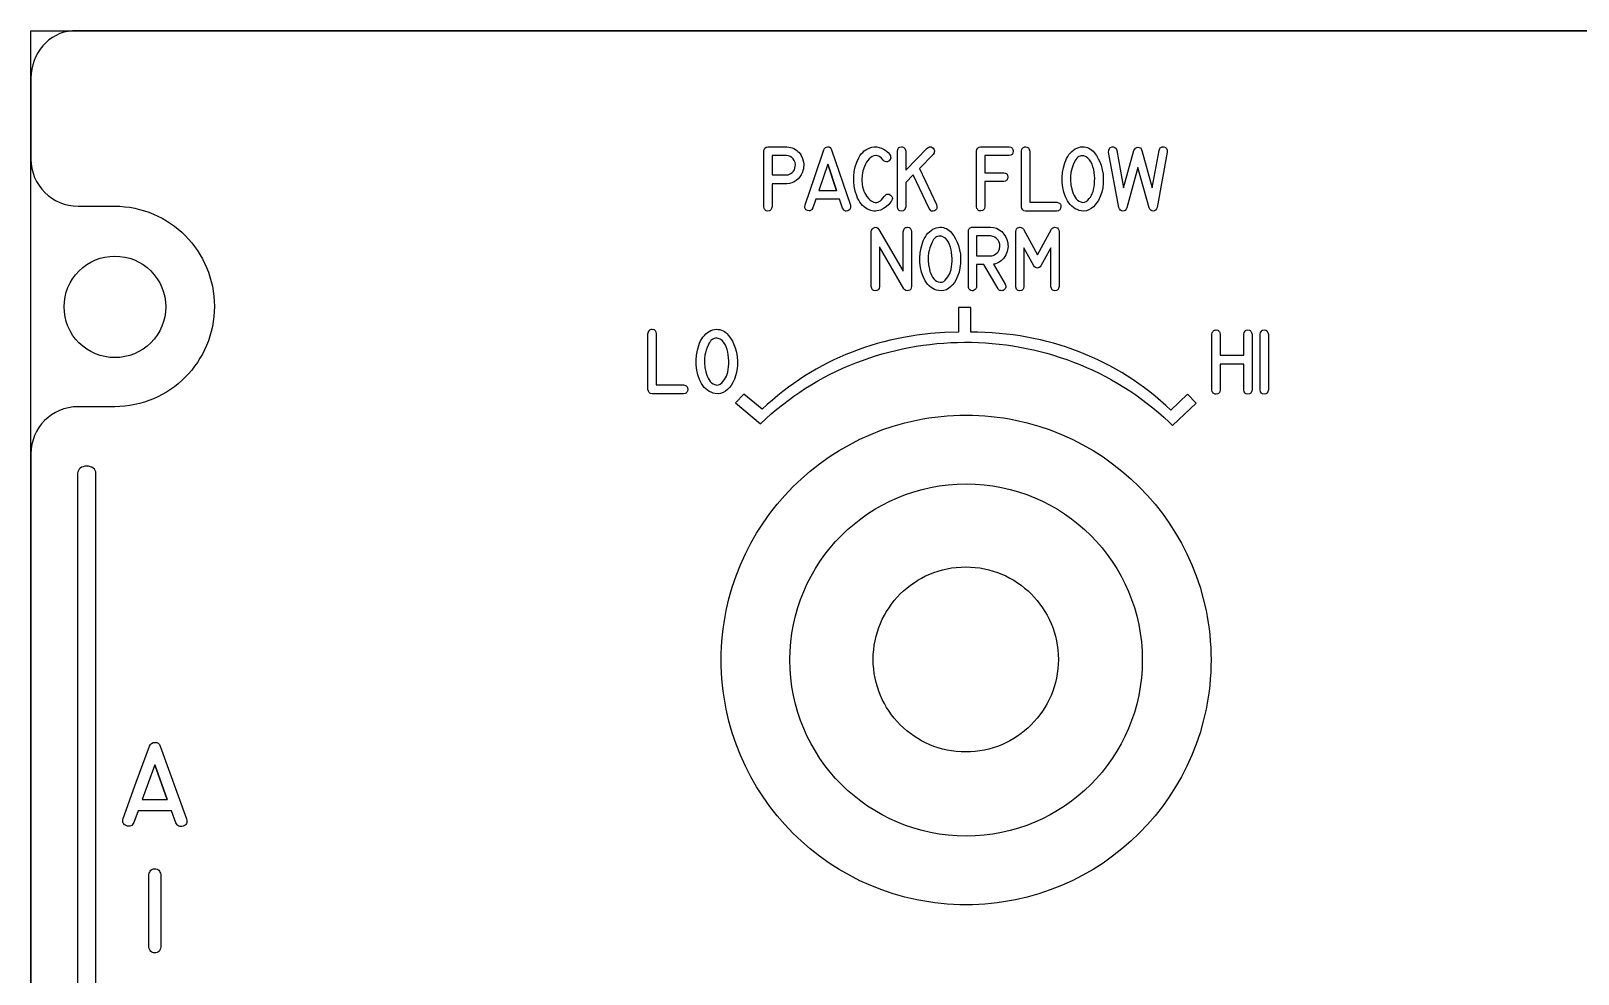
# Model space of a CAD drawing. Extents: x 361 to 684, y 82 to 686.
# Drawn here: x 361.5 to 437.3, y 282.1 to 328.3 of the extents above; entities that cross this region are included whole.
import ezdxf

# ---------------------------------------------------------------- set-up
doc = ezdxf.new("R2010")
doc.units = 0
for name, color, linetype in [('_BACKPANEL', 5, 'CONTINUOUS'), ('_ENGRAVING', 105, 'CONTINUOUS'), ('_TOPLAYER', 1, 'CONTINUOUS')]:
    doc.layers.add(name, color=color, linetype=linetype)

msp = doc.modelspace()

# ---------------------------------------------------------------- linework, layer by layer
at = {"layer": '_BACKPANEL'}
for points in [[(683.842, 328.325), (683.842, 323.628), (683.842, 314.234), (683.842, 304.841), (683.842, 224.994), (683.842, 215.6), (361.5, 215.6), (361.5, 224.994), (361.5, 304.841), (361.5, 314.234), (361.5, 323.628), (361.5, 328.325)], [(411.838, 297.524), (411.832, 297.291), (411.814, 297.061), (411.786, 296.834), (411.746, 296.61), (411.695, 296.391), (411.634, 296.176), (411.563, 295.965), (411.481, 295.759), (411.391, 295.558), (411.29, 295.362), (411.181, 295.173), (411.063, 294.989), (410.937, 294.811), (410.802, 294.639), (410.66, 294.475), (410.509, 294.317), (410.352, 294.167), (410.187, 294.025), (410.016, 293.89), (409.838, 293.763), (409.654, 293.645), (409.464, 293.536), (409.269, 293.436), (409.068, 293.345), (408.862, 293.264), (408.651, 293.193), (408.436, 293.132), (408.216, 293.081), (407.993, 293.041), (407.766, 293.012), (407.536, 292.995), (407.302, 292.989), (407.069, 292.995), (406.838, 293.012), (406.611, 293.041), (406.388, 293.081), (406.169, 293.132), (405.953, 293.193), (405.743, 293.264), (405.537, 293.345), (405.336, 293.436), (405.14, 293.536), (404.95, 293.645), (404.766, 293.763), (404.588, 293.89), (404.417, 294.025), (404.253, 294.167), (404.095, 294.317), (403.945, 294.475), (403.802, 294.639), (403.668, 294.811), (403.541, 294.989), (403.423, 295.173), (403.314, 295.362), (403.214, 295.558), (403.123, 295.759), (403.042, 295.965), (402.97, 296.176), (402.909, 296.391), (402.859, 296.61), (402.819, 296.834), (402.79, 297.061), (402.772, 297.291), (402.767, 297.524), (402.772, 297.758), (402.79, 297.988), (402.819, 298.215), (402.859, 298.439), (402.909, 298.658), (402.97, 298.873), (403.042, 299.084), (403.123, 299.29), (403.214, 299.491), (403.314, 299.686), (403.423, 299.876), (403.541, 300.06), (403.668, 300.238), (403.802, 300.41), (403.945, 300.574), (404.095, 300.732), (404.253, 300.882), (404.417, 301.024), (404.588, 301.159), (404.766, 301.285), (404.95, 301.403), (405.14, 301.513), (405.336, 301.613), (405.537, 301.704), (405.743, 301.785), (405.953, 301.856), (406.169, 301.917), (406.388, 301.968), (406.611, 302.008), (406.838, 302.037), (407.069, 302.054), (407.302, 302.06), (407.536, 302.054), (407.766, 302.037), (407.993, 302.008), (408.216, 301.968), (408.436, 301.917), (408.651, 301.856), (408.862, 301.785), (409.068, 301.704), (409.269, 301.613), (409.464, 301.513), (409.654, 301.403), (409.838, 301.285), (410.016, 301.159), (410.187, 301.024), (410.352, 300.882), (410.509, 300.732), (410.66, 300.574), (410.802, 300.41), (410.937, 300.238), (411.063, 300.06), (411.181, 299.876), (411.29, 299.686), (411.391, 299.491), (411.481, 299.29), (411.563, 299.084), (411.634, 298.873), (411.695, 298.658), (411.746, 298.439), (411.786, 298.215), (411.814, 297.988), (411.832, 297.758)]]:
    msp.add_lwpolyline(points, close=True, dxfattribs=at)
msp.add_lwpolyline([(365.614, 312.315, -0.414214), (363.126, 314.804, -0.414214), (365.614, 317.292, -0.414214), (368.103, 314.804, -0.414214)], format="xyb", close=True, dxfattribs=at)
at = {"layer": '_ENGRAVING'}
for points in [[(398.514, 322.648), (398.541, 322.648), (398.631, 322.637), (398.718, 322.619), (398.801, 322.593), (398.881, 322.559), (398.952, 322.518), (399.019, 322.472), (399.08, 322.42), (399.135, 322.362), (399.185, 322.297), (399.23, 322.227), (399.302, 322.069), (399.349, 321.899), (399.36, 321.815), (399.363, 321.732), (399.359, 321.649), (399.347, 321.567), (399.327, 321.485), (399.299, 321.403), (399.242, 321.282), (399.173, 321.175), (399.091, 321.081), (398.997, 321.002), (398.894, 320.937), (398.783, 320.889), (398.666, 320.856), (398.541, 320.84), (398.514, 320.838), (397.814, 320.838), (397.814, 319.718), (397.792, 319.623), (397.773, 319.586), (397.75, 319.556), (397.722, 319.532), (397.69, 319.515), (397.61, 319.501), (397.53, 319.515), (397.498, 319.532), (397.47, 319.556), (397.447, 319.586), (397.429, 319.623), (397.407, 319.718), (397.407, 322.433), (397.427, 322.518), (397.465, 322.582), (397.522, 322.625), (397.597, 322.648), (397.61, 322.648)], [(398.514, 322.215), (397.814, 322.215), (397.814, 321.273), (398.514, 321.273), (398.593, 321.28), (398.668, 321.302), (398.738, 321.339), (398.804, 321.39), (398.86, 321.452), (398.903, 321.521), (398.934, 321.598), (398.951, 321.682), (398.954, 321.784), (398.937, 321.881), (398.901, 321.971), (398.845, 322.054), (398.774, 322.124), (398.696, 322.174), (398.609, 322.205)], [(399.427, 319.798), (399.888, 321.152), (400.351, 322.507), (400.38, 322.568), (400.422, 322.612), (400.475, 322.638), (400.539, 322.648), (400.604, 322.64), (400.657, 322.613), (400.699, 322.569), (400.729, 322.507), (401.652, 319.79), (401.66, 319.692), (401.642, 319.612), (401.624, 319.58), (401.598, 319.552), (401.528, 319.511), (401.449, 319.495), (401.414, 319.499), (401.38, 319.511), (401.349, 319.532), (401.321, 319.56), (401.27, 319.64), (401.122, 320.079), (399.949, 320.079), (399.805, 319.65), (399.754, 319.57), (399.725, 319.542), (399.694, 319.522), (399.66, 319.51), (399.623, 319.507), (399.543, 319.524), (399.472, 319.566), (399.447, 319.594), (399.429, 319.626), (399.418, 319.662), (399.414, 319.703)], [(403.663, 319.993), (403.65, 319.973), (403.643, 319.962), (403.637, 319.953), (403.531, 319.821), (403.409, 319.71), (403.272, 319.619), (403.12, 319.548), (403.04, 319.523), (402.96, 319.506), (402.881, 319.498), (402.802, 319.499), (402.723, 319.509), (402.645, 319.528), (402.567, 319.555), (402.489, 319.592), (402.401, 319.644), (402.32, 319.705), (402.245, 319.774), (402.175, 319.851), (402.112, 319.937), (402.055, 320.031), (402.004, 320.133), (401.958, 320.244), (401.886, 320.475), (401.837, 320.712), (401.813, 320.953), (401.813, 321.198), (401.837, 321.441), (401.886, 321.674), (401.96, 321.896), (402.058, 322.109), (402.116, 322.207), (402.181, 322.297), (402.251, 322.376), (402.328, 322.446), (402.412, 322.506), (402.501, 322.556), (402.597, 322.597), (402.699, 322.628), (402.82, 322.647), (402.94, 322.645), (403.061, 322.622), (403.181, 322.578), (403.296, 322.518), (403.4, 322.446), (403.493, 322.363), (403.575, 322.27), (403.582, 322.259), (403.609, 322.212), (403.622, 322.163), (403.623, 322.111), (403.61, 322.057), (403.586, 322.007), (403.555, 321.968), (403.515, 321.939), (403.467, 321.92), (403.413, 321.913), (403.361, 321.922), (403.311, 321.948), (403.263, 321.99), (403.167, 322.095), (403.074, 322.168), (402.982, 322.21), (402.936, 322.219), (402.892, 322.221), (402.805, 322.208), (402.723, 322.177), (402.645, 322.129), (402.572, 322.064), (402.505, 321.985), (402.443, 321.896), (402.387, 321.796), (402.338, 321.686), (402.262, 321.463), (402.238, 321.357), (402.222, 321.254), (402.211, 321.03), (402.227, 320.803), (402.247, 320.692), (402.275, 320.584), (402.312, 320.479), (402.358, 320.377), (402.45, 320.218), (402.553, 320.092), (402.609, 320.042), (402.667, 319.999), (402.729, 319.965), (402.793, 319.939), (402.859, 319.923), (402.924, 319.922), (402.988, 319.935), (403.053, 319.961), (403.117, 320.002), (403.18, 320.056), (403.243, 320.124), (403.306, 320.207), (403.333, 320.247), (403.402, 320.309), (403.437, 320.326), (403.472, 320.335), (403.508, 320.334), (403.545, 320.325), (403.619, 320.28), (403.678, 320.214), (403.696, 320.18), (403.705, 320.145), (403.707, 320.108), (403.7, 320.071)], [(405.414, 322.589), (405.494, 322.636), (405.532, 322.647), (405.569, 322.65), (405.604, 322.644), (405.639, 322.629), (405.705, 322.575), (405.752, 322.503), (405.763, 322.466), (405.766, 322.429), (405.761, 322.392), (405.748, 322.354), (405.697, 322.276), (405.031, 321.592), (405.876, 319.813), (405.892, 319.713), (405.881, 319.631), (405.865, 319.595), (405.842, 319.564), (405.812, 319.538), (405.775, 319.515), (405.698, 319.491), (405.663, 319.492), (405.629, 319.5), (405.597, 319.517), (405.567, 319.543), (405.513, 319.618), (404.725, 321.279), (404.358, 320.901), (404.358, 319.713), (404.333, 319.619), (404.313, 319.582), (404.289, 319.552), (404.26, 319.528), (404.227, 319.512), (404.146, 319.499), (404.066, 319.513), (404.034, 319.53), (404.008, 319.554), (403.986, 319.584), (403.969, 319.621), (403.952, 319.713), (403.952, 322.43), (403.969, 322.523), (403.986, 322.56), (404.008, 322.591), (404.034, 322.615), (404.066, 322.632), (404.146, 322.647), (404.189, 322.645), (404.227, 322.635), (404.26, 322.618), (404.289, 322.595), (404.313, 322.564), (404.333, 322.526), (404.358, 322.43), (404.358, 321.503)], [(407.828, 319.72), (407.828, 322.43), (407.85, 322.519), (407.892, 322.586), (407.92, 322.61), (407.953, 322.628), (408.032, 322.648), (409.425, 322.648), (409.513, 322.628), (409.547, 322.609), (409.575, 322.585), (409.597, 322.555), (409.613, 322.519), (409.625, 322.43), (409.613, 322.342), (409.597, 322.306), (409.575, 322.277), (409.546, 322.253), (409.511, 322.235), (409.423, 322.216), (408.232, 322.216), (408.232, 321.376), (409.161, 321.376), (409.248, 321.357), (409.282, 321.339), (409.31, 321.316), (409.332, 321.288), (409.348, 321.253), (409.362, 321.168), (409.351, 321.082), (409.335, 321.047), (409.313, 321.016), (409.285, 320.991), (409.25, 320.97), (409.161, 320.944), (408.232, 320.944), (408.232, 319.72), (408.215, 319.627), (408.198, 319.59), (408.176, 319.56), (408.149, 319.536), (408.117, 319.519), (408.037, 319.505), (407.995, 319.507), (407.957, 319.517), (407.923, 319.533), (407.895, 319.557), (407.871, 319.587), (407.852, 319.624)], [(410.233, 319.5), (410.154, 319.518), (410.121, 319.536), (410.093, 319.559), (410.051, 319.625), (410.028, 319.713), (410.028, 322.43), (410.053, 322.526), (410.072, 322.564), (410.096, 322.595), (410.125, 322.618), (410.158, 322.635), (410.196, 322.645), (410.239, 322.647), (410.318, 322.632), (410.35, 322.615), (410.377, 322.591), (410.399, 322.56), (410.416, 322.523), (410.434, 322.43), (410.434, 319.929), (411.763, 319.93), (411.852, 319.907), (411.887, 319.888), (411.915, 319.863), (411.937, 319.832), (411.953, 319.797), (411.965, 319.71), (411.951, 319.623), (411.935, 319.588), (411.913, 319.559), (411.884, 319.536), (411.849, 319.518), (411.761, 319.5)], [(413.936, 321.743), (413.992, 321.528), (414.028, 321.309), (414.042, 321.086), (414.036, 320.86), (414.01, 320.636), (413.961, 320.422), (413.892, 320.218), (413.801, 320.024), (413.731, 319.911), (413.65, 319.806), (413.556, 319.711), (413.451, 319.624), (413.338, 319.556), (413.218, 319.513), (413.093, 319.498), (412.962, 319.509), (412.856, 319.535), (412.757, 319.57), (412.664, 319.616), (412.577, 319.671), (412.497, 319.737), (412.423, 319.813), (412.355, 319.899), (412.294, 319.995), (412.191, 320.202), (412.112, 320.422), (412.058, 320.652), (412.029, 320.894), (412.024, 321.14), (412.043, 321.383), (412.087, 321.623), (412.154, 321.86), (412.197, 321.973), (412.245, 322.079), (412.3, 322.176), (412.36, 322.266), (412.427, 322.347), (412.499, 322.421), (412.577, 322.486), (412.661, 322.543), (412.747, 322.589), (412.835, 322.622), (412.925, 322.641), (413.017, 322.648), (413.103, 322.643), (413.186, 322.63), (413.264, 322.608), (413.338, 322.577), (413.409, 322.537), (413.475, 322.488), (413.537, 322.43), (413.595, 322.363), (413.701, 322.217), (413.793, 322.065), (413.871, 321.907)], [(413.028, 322.212), (412.964, 322.207), (412.904, 322.193), (412.848, 322.169), (412.796, 322.135), (412.748, 322.093), (412.704, 322.04), (412.664, 321.979), (412.628, 321.907), (412.566, 321.761), (412.517, 321.625), (412.48, 321.501), (412.456, 321.388), (412.437, 321.215), (412.435, 321.009), (412.454, 320.787), (412.496, 320.568), (412.526, 320.462), (412.562, 320.362), (412.606, 320.267), (412.656, 320.177), (412.713, 320.097), (412.779, 320.032), (412.853, 319.981), (412.935, 319.945), (413.032, 319.925), (413.122, 319.933), (413.206, 319.968), (413.282, 320.031), (413.351, 320.108), (413.411, 320.188), (413.461, 320.271), (413.503, 320.356), (413.538, 320.451), (413.567, 320.56), (413.591, 320.683), (413.608, 320.82), (413.617, 320.963), (413.618, 321.107), (413.611, 321.25), (413.595, 321.393), (413.569, 321.533), (413.534, 321.666), (413.489, 321.791), (413.434, 321.91), (413.368, 322.014), (413.29, 322.098), (413.198, 322.16), (413.095, 322.202)], [(415.932, 322.473), (416.436, 320.635), (416.772, 322.473), (416.81, 322.561), (416.834, 322.594), (416.862, 322.619), (416.893, 322.636), (416.928, 322.646), (416.967, 322.647), (417.009, 322.642), (417.085, 322.612), (417.115, 322.588), (417.138, 322.56), (417.155, 322.526), (417.166, 322.486), (417.171, 322.391), (416.673, 319.678), (416.644, 319.603), (416.603, 319.549), (416.55, 319.515), (416.485, 319.501), (416.419, 319.509), (416.363, 319.537), (416.317, 319.586), (416.28, 319.657), (415.736, 321.638), (415.197, 319.657), (415.159, 319.585), (415.113, 319.535), (415.058, 319.507), (414.994, 319.501), (414.93, 319.517), (414.877, 319.551), (414.834, 319.605), (414.801, 319.678), (414.303, 322.391), (414.313, 322.489), (414.344, 322.564), (414.367, 322.593), (414.395, 322.616), (414.467, 322.644), (414.543, 322.646), (414.577, 322.635), (414.609, 322.618), (414.663, 322.56), (414.706, 322.473), (415.038, 320.632), (415.542, 322.473), (415.578, 322.54), (415.622, 322.588), (415.676, 322.618), (415.74, 322.629), (415.803, 322.621), (415.856, 322.593), (415.899, 322.543)], [(400.975, 320.511), (400.538, 321.801), (400.098, 320.511)], [(400.538, 321.801), (400.975, 320.511)], [(404.642, 315.802), (404.633, 315.729), (404.606, 315.671), (404.56, 315.628), (404.497, 315.599), (404.429, 315.588), (404.369, 315.6), (404.317, 315.633), (404.273, 315.689), (403.076, 317.739), (403.076, 315.802), (403.051, 315.709), (403.009, 315.642), (402.982, 315.619), (402.95, 315.602), (402.874, 315.589), (402.797, 315.602), (402.766, 315.619), (402.739, 315.642), (402.697, 315.709), (402.674, 315.802), (402.674, 318.489), (402.691, 318.561), (402.722, 318.62), (402.767, 318.665), (402.825, 318.697), (402.888, 318.71), (402.945, 318.698), (402.997, 318.663), (403.043, 318.603), (404.24, 316.55), (404.24, 318.489), (404.263, 318.584), (404.282, 318.621), (404.305, 318.651), (404.333, 318.675), (404.367, 318.691), (404.404, 318.701), (404.447, 318.704), (404.527, 318.689), (404.559, 318.672), (404.586, 318.649), (404.608, 318.619), (404.624, 318.582), (404.642, 318.489)], [(406.946, 317.812), (407.001, 317.599), (407.036, 317.382), (407.051, 317.161), (407.045, 316.937), (407.018, 316.715), (406.971, 316.503), (406.902, 316.301), (406.812, 316.109), (406.743, 315.997), (406.662, 315.894), (406.57, 315.799), (406.466, 315.714), (406.353, 315.645), (406.235, 315.604), (406.111, 315.588), (405.981, 315.6), (405.876, 315.625), (405.778, 315.66), (405.686, 315.705), (405.6, 315.76), (405.521, 315.825), (405.447, 315.9), (405.381, 315.985), (405.32, 316.08), (405.218, 316.286), (405.14, 316.503), (405.086, 316.731), (405.057, 316.971), (405.052, 317.215), (405.071, 317.455), (405.114, 317.693), (405.181, 317.927), (405.223, 318.04), (405.272, 318.144), (405.326, 318.241), (405.385, 318.329), (405.451, 318.41), (405.523, 318.483), (405.6, 318.547), (405.683, 318.604), (405.768, 318.649), (405.855, 318.682), (405.944, 318.701), (406.035, 318.708), (406.121, 318.703), (406.203, 318.69), (406.28, 318.668), (406.354, 318.637), (406.424, 318.597), (406.489, 318.549), (406.551, 318.492), (406.608, 318.425), (406.713, 318.281), (406.804, 318.131), (406.882, 317.974)], [(409.228, 315.922), (409.259, 315.84), (409.26, 315.764), (409.233, 315.695), (409.176, 315.633), (409.141, 315.611), (409.103, 315.598), (409.062, 315.594), (409.019, 315.598), (408.977, 315.61), (408.942, 315.63), (408.912, 315.657), (408.888, 315.692), (408.186, 316.877), (407.83, 316.877), (407.83, 315.806), (407.823, 315.745), (407.801, 315.693), (407.766, 315.649), (407.717, 315.616), (407.662, 315.595), (407.608, 315.592), (407.556, 315.606), (407.506, 315.638), (407.472, 315.672), (407.447, 315.711), (407.433, 315.756), (407.428, 315.806), (407.428, 318.495), (407.431, 318.537), (407.442, 318.576), (407.46, 318.612), (407.485, 318.645), (407.516, 318.672), (407.55, 318.692), (407.587, 318.704), (407.627, 318.708), (408.512, 318.708), (408.667, 318.694), (408.81, 318.653), (408.944, 318.586), (409.067, 318.491), (409.173, 318.375), (409.257, 318.245), (409.319, 318.1), (409.359, 317.941), (409.37, 317.852), (409.372, 317.765), (409.367, 317.679), (409.353, 317.595), (409.331, 317.512), (409.301, 317.431), (409.263, 317.351), (409.217, 317.272), (409.164, 317.198), (409.108, 317.132), (409.047, 317.073), (408.982, 317.022), (408.913, 316.979), (408.84, 316.943), (408.763, 316.915), (408.682, 316.894), (408.655, 316.89)], [(411.875, 315.805), (411.851, 315.712), (411.809, 315.645), (411.782, 315.622), (411.75, 315.606), (411.674, 315.593), (411.597, 315.606), (411.566, 315.623), (411.539, 315.646), (411.497, 315.712), (411.473, 315.805), (411.473, 317.705), (410.985, 316.812), (410.944, 316.768), (410.902, 316.736), (410.857, 316.715), (410.81, 316.707), (410.763, 316.712), (410.719, 316.731), (410.677, 316.764), (410.638, 316.812), (410.152, 317.7), (410.154, 315.805), (410.132, 315.712), (410.114, 315.676), (410.091, 315.647), (410.063, 315.624), (410.029, 315.607), (409.948, 315.594), (409.867, 315.608), (409.834, 315.624), (409.807, 315.647), (409.785, 315.677), (409.768, 315.713), (409.751, 315.805), (409.751, 318.492), (409.764, 318.57), (409.792, 318.631), (409.836, 318.675), (409.895, 318.701), (409.959, 318.708), (410.018, 318.694), (410.074, 318.659), (410.125, 318.604), (410.811, 317.346), (411.503, 318.604), (411.555, 318.659), (411.61, 318.694), (411.669, 318.707), (411.732, 318.7), (411.79, 318.674), (411.833, 318.63), (411.862, 318.57), (411.875, 318.492)], [(406.047, 318.276), (405.983, 318.271), (405.924, 318.257), (405.868, 318.233), (405.816, 318.2), (405.769, 318.158), (405.725, 318.106), (405.686, 318.045), (405.65, 317.974), (405.54, 317.695), (405.504, 317.572), (405.48, 317.46), (405.461, 317.289), (405.46, 317.084), (405.478, 316.865), (405.52, 316.648), (405.549, 316.544), (405.585, 316.444), (405.628, 316.35), (405.678, 316.261), (405.735, 316.182), (405.8, 316.117), (405.873, 316.067), (405.954, 316.032), (406.05, 316.012), (406.14, 316.019), (406.223, 316.054), (406.298, 316.116), (406.366, 316.193), (406.425, 316.272), (406.476, 316.354), (406.517, 316.438), (406.552, 316.532), (406.581, 316.64), (406.604, 316.762), (406.62, 316.897), (406.63, 317.039), (406.631, 317.182), (406.624, 317.324), (406.608, 317.465), (406.582, 317.604), (406.548, 317.735), (406.503, 317.859), (406.449, 317.977), (406.383, 318.08), (406.305, 318.163), (406.215, 318.225), (406.112, 318.266)], [(408.512, 317.305), (408.583, 317.311), (408.652, 317.329), (408.718, 317.358), (408.781, 317.399), (408.837, 317.45), (408.884, 317.508), (408.92, 317.573), (408.947, 317.646), (408.968, 317.76), (408.965, 317.869), (408.937, 317.972), (408.886, 318.069), (408.815, 318.153), (408.733, 318.216), (408.639, 318.258), (408.532, 318.279), (407.83, 318.279), (407.83, 317.305)], [(417.433, 308.992), (418.583, 310.087), (418.169, 310.519), (417.357, 309.744), (417.105, 309.977), (416.848, 310.203), (416.588, 310.422), (416.324, 310.633), (416.055, 310.837), (415.783, 311.034), (415.508, 311.224), (415.228, 311.406), (414.945, 311.581), (414.658, 311.748), (414.368, 311.908), (414.074, 312.061), (413.777, 312.207), (413.477, 312.345), (413.173, 312.476), (412.866, 312.599), (412.555, 312.715), (412.242, 312.824), (411.925, 312.925), (411.605, 313.019), (411.282, 313.106), (410.956, 313.185), (410.628, 313.257), (410.296, 313.322), (409.962, 313.379), (409.625, 313.428), (409.285, 313.47), (408.942, 313.505), (408.597, 313.533), (408.249, 313.553), (407.899, 313.565), (407.547, 313.57), (407.546, 314.77), (406.951, 314.77), (406.949, 313.568), (406.258, 313.545), (405.577, 313.493), (404.907, 313.414), (404.249, 313.306), (403.924, 313.241), (403.602, 313.17), (403.283, 313.091), (402.967, 313.005), (402.654, 312.912), (402.344, 312.812), (402.037, 312.705), (401.734, 312.591), (401.433, 312.47), (401.136, 312.341), (400.842, 312.205), (400.551, 312.063), (400.264, 311.913), (399.98, 311.755), (399.699, 311.591), (399.422, 311.419), (399.148, 311.241), (398.877, 311.055), (398.611, 310.861), (398.347, 310.661), (398.088, 310.453), (397.832, 310.238), (397.579, 310.016), (397.33, 309.787), (396.435, 310.526), (396.024, 310.093), (397.247, 309.076), (397.507, 309.321), (397.772, 309.557), (398.042, 309.786), (398.316, 310.007), (398.595, 310.221), (398.878, 310.427), (399.166, 310.625), (399.457, 310.815), (399.753, 310.998), (400.052, 311.173), (400.354, 311.34), (400.66, 311.499), (400.969, 311.651), (401.281, 311.795), (401.596, 311.932), (401.914, 312.06), (402.235, 312.181), (402.558, 312.294), (402.883, 312.4), (403.21, 312.498), (403.539, 312.588), (403.87, 312.67), (404.203, 312.745), (404.537, 312.812), (404.872, 312.871), (405.208, 312.922), (405.546, 312.966), (405.884, 313.002), (406.223, 313.03), (406.563, 313.051), (406.902, 313.064), (407.242, 313.069), (407.582, 313.066), (407.922, 313.056), (408.262, 313.037), (408.601, 313.012), (408.94, 312.978), (409.278, 312.937), (409.614, 312.888), (409.95, 312.831), (410.285, 312.767), (410.618, 312.694), (410.949, 312.614), (411.279, 312.527), (411.607, 312.431), (411.933, 312.328), (412.257, 312.217), (412.578, 312.099), (412.897, 311.972), (413.213, 311.838), (413.527, 311.696), (413.837, 311.547), (414.144, 311.39), (414.448, 311.225), (414.749, 311.052), (415.045, 310.871), (415.338, 310.683), (415.627, 310.487), (415.912, 310.283), (416.193, 310.072), (416.469, 309.852), (416.741, 309.626), (417.007, 309.391), (417.269, 309.148)], [(391.937, 310.545), (391.858, 310.563), (391.825, 310.581), (391.797, 310.604), (391.755, 310.67), (391.732, 310.759), (391.732, 313.487), (391.757, 313.584), (391.776, 313.622), (391.8, 313.653), (391.829, 313.676), (391.862, 313.693), (391.9, 313.703), (391.943, 313.705), (392.023, 313.69), (392.055, 313.673), (392.082, 313.649), (392.104, 313.618), (392.121, 313.581), (392.14, 313.487), (392.14, 310.975), (393.474, 310.977), (393.563, 310.953), (393.598, 310.934), (393.627, 310.909), (393.649, 310.879), (393.665, 310.843), (393.677, 310.755), (393.663, 310.668), (393.647, 310.633), (393.624, 310.604), (393.596, 310.581), (393.561, 310.563), (393.472, 310.545)], [(396.01, 312.797), (396.066, 312.581), (396.102, 312.362), (396.116, 312.138), (396.11, 311.91), (396.084, 311.685), (396.035, 311.47), (395.965, 311.265), (395.874, 311.071), (395.804, 310.957), (395.722, 310.852), (395.628, 310.757), (395.523, 310.67), (395.409, 310.6), (395.289, 310.558), (395.163, 310.543), (395.032, 310.554), (394.925, 310.579), (394.825, 310.615), (394.732, 310.661), (394.645, 310.717), (394.564, 310.783), (394.49, 310.859), (394.422, 310.945), (394.361, 311.041), (394.257, 311.25), (394.178, 311.47), (394.124, 311.702), (394.094, 311.945), (394.089, 312.192), (394.109, 312.436), (394.152, 312.677), (394.22, 312.914), (394.263, 313.028), (394.312, 313.134), (394.367, 313.232), (394.427, 313.322), (394.494, 313.404), (394.566, 313.478), (394.645, 313.543), (394.729, 313.601), (394.816, 313.647), (394.904, 313.68), (394.994, 313.699), (395.086, 313.706), (395.173, 313.701), (395.256, 313.688), (395.335, 313.666), (395.41, 313.634), (395.48, 313.594), (395.547, 313.545), (395.609, 313.487), (395.667, 313.42), (395.773, 313.274), (395.866, 313.121), (395.945, 312.962)], [(395.098, 313.268), (395.034, 313.263), (394.973, 313.249), (394.917, 313.225), (394.864, 313.191), (394.816, 313.148), (394.772, 313.096), (394.732, 313.034), (394.696, 312.962), (394.634, 312.815), (394.584, 312.679), (394.547, 312.554), (394.523, 312.441), (394.504, 312.267), (394.503, 312.06), (394.521, 311.837), (394.563, 311.618), (394.593, 311.511), (394.63, 311.41), (394.674, 311.314), (394.724, 311.224), (394.781, 311.144), (394.847, 311.079), (394.922, 311.028), (395.004, 310.992), (395.102, 310.972), (395.193, 310.979), (395.276, 311.015), (395.353, 311.078), (395.422, 311.156), (395.482, 311.236), (395.533, 311.319), (395.575, 311.404), (395.61, 311.5), (395.639, 311.609), (395.663, 311.733), (395.68, 311.87), (395.69, 312.014), (395.691, 312.158), (395.683, 312.302), (395.667, 312.446), (395.641, 312.586), (395.606, 312.72), (395.561, 312.846), (395.506, 312.965), (395.439, 313.069), (395.36, 313.153), (395.269, 313.216), (395.165, 313.259)], [(419.356, 310.738), (419.356, 313.453), (419.381, 313.55), (419.4, 313.588), (419.424, 313.618), (419.452, 313.642), (419.486, 313.658), (419.524, 313.668), (419.566, 313.671), (419.646, 313.656), (419.678, 313.638), (419.705, 313.614), (419.727, 313.584), (419.744, 313.547), (419.762, 313.453), (419.762, 312.438), (420.92, 312.438), (420.92, 313.453), (420.944, 313.548), (420.986, 313.616), (421.014, 313.64), (421.046, 313.657), (421.123, 313.671), (421.201, 313.657), (421.234, 313.64), (421.261, 313.617), (421.304, 313.549), (421.328, 313.453), (421.328, 310.738), (421.304, 310.644), (421.261, 310.576), (421.234, 310.552), (421.201, 310.536), (421.123, 310.522), (421.046, 310.536), (421.014, 310.553), (420.986, 310.577), (420.944, 310.644), (420.92, 310.738), (420.92, 312.002), (419.762, 312.002), (419.762, 310.738), (419.744, 310.645), (419.727, 310.609), (419.705, 310.578), (419.678, 310.555), (419.646, 310.538), (419.566, 310.523), (419.524, 310.526), (419.486, 310.535), (419.452, 310.552), (419.424, 310.575), (419.4, 310.606), (419.381, 310.643)], [(422.128, 310.738), (422.104, 310.644), (422.061, 310.576), (422.033, 310.552), (422.001, 310.536), (421.923, 310.522), (421.846, 310.536), (421.813, 310.553), (421.786, 310.577), (421.744, 310.644), (421.72, 310.738), (421.72, 313.453), (421.744, 313.548), (421.786, 313.616), (421.813, 313.64), (421.846, 313.657), (421.923, 313.671), (422.001, 313.657), (422.033, 313.64), (422.061, 313.617), (422.104, 313.549), (422.128, 313.453)], [(419.319, 297.497), (419.315, 297.187), (419.303, 296.879), (419.284, 296.574), (419.257, 296.27), (419.222, 295.969), (419.18, 295.669), (419.131, 295.373), (419.075, 295.078), (418.941, 294.498), (418.779, 293.928), (418.59, 293.371), (418.376, 292.826), (418.135, 292.294), (417.87, 291.777), (417.581, 291.274), (417.269, 290.788), (416.935, 290.317), (416.578, 289.864), (416.201, 289.428), (415.804, 289.012), (415.387, 288.614), (414.952, 288.237), (414.498, 287.881), (414.028, 287.546), (413.541, 287.234), (413.038, 286.945), (412.521, 286.68), (411.989, 286.44), (411.445, 286.225), (410.887, 286.036), (410.318, 285.875), (409.737, 285.741), (409.443, 285.684), (409.146, 285.635), (408.847, 285.593), (408.545, 285.559), (408.242, 285.532), (407.936, 285.512), (407.628, 285.501), (407.319, 285.497), (407.009, 285.501), (406.701, 285.512), (406.395, 285.532), (406.092, 285.559), (405.79, 285.593), (405.491, 285.635), (405.194, 285.684), (404.9, 285.741), (404.32, 285.875), (403.75, 286.036), (403.193, 286.225), (402.648, 286.44), (402.116, 286.68), (401.599, 286.945), (401.096, 287.234), (400.609, 287.546), (400.139, 287.881), (399.685, 288.237), (399.25, 288.614), (398.833, 289.012), (398.436, 289.428), (398.059, 289.864), (397.703, 290.317), (397.368, 290.788), (397.056, 291.274), (396.767, 291.777), (396.502, 292.294), (396.262, 292.826), (396.047, 293.371), (395.858, 293.928), (395.696, 294.498), (395.562, 295.078), (395.506, 295.373), (395.457, 295.669), (395.415, 295.969), (395.38, 296.27), (395.354, 296.574), (395.334, 296.879), (395.322, 297.187), (395.319, 297.497), (395.322, 297.807), (395.334, 298.114), (395.354, 298.42), (395.38, 298.724), (395.415, 299.025), (395.457, 299.324), (395.506, 299.621), (395.562, 299.915), (395.696, 300.496), (395.858, 301.065), (396.047, 301.623), (396.262, 302.168), (396.502, 302.699), (396.767, 303.217), (397.056, 303.719), (397.368, 304.206), (397.703, 304.677), (398.059, 305.13), (398.436, 305.565), (398.833, 305.982), (399.25, 306.379), (399.685, 306.757), (400.139, 307.113), (400.609, 307.447), (401.096, 307.76), (401.599, 308.049), (402.116, 308.314), (402.648, 308.554), (403.193, 308.769), (403.75, 308.957), (404.32, 309.119), (404.9, 309.253), (405.194, 309.309), (405.491, 309.359), (405.79, 309.4), (406.092, 309.435), (406.395, 309.462), (406.701, 309.481), (407.009, 309.493), (407.319, 309.497), (407.628, 309.493), (407.936, 309.481), (408.242, 309.462), (408.545, 309.435), (408.847, 309.4), (409.146, 309.359), (409.443, 309.309), (409.737, 309.253), (410.318, 309.119), (410.887, 308.957), (411.445, 308.769), (411.989, 308.554), (412.521, 308.314), (413.038, 308.049), (413.541, 307.76), (414.028, 307.447), (414.498, 307.113), (414.952, 306.757), (415.387, 306.379), (415.804, 305.982), (416.201, 305.565), (416.578, 305.13), (416.935, 304.677), (417.269, 304.206), (417.581, 303.719), (417.87, 303.217), (418.135, 302.699), (418.376, 302.168), (418.59, 301.623), (418.779, 301.065), (418.941, 300.496), (419.075, 299.915), (419.131, 299.621), (419.18, 299.324), (419.222, 299.025), (419.257, 298.724), (419.284, 298.42), (419.303, 298.114), (419.315, 297.807)], [(415.953, 297.497), (415.941, 297.053), (415.908, 296.614), (415.853, 296.182), (415.777, 295.757), (415.681, 295.339), (415.564, 294.929), (415.429, 294.528), (415.274, 294.136), (415.101, 293.754), (414.91, 293.381), (414.703, 293.02), (414.478, 292.67), (414.237, 292.331), (413.981, 292.005), (413.71, 291.692), (413.424, 291.392), (413.124, 291.106), (412.811, 290.834), (412.484, 290.578), (412.146, 290.337), (411.796, 290.113), (411.434, 289.905), (411.062, 289.714), (410.679, 289.541), (410.287, 289.387), (409.886, 289.251), (409.476, 289.135), (409.059, 289.038), (408.633, 288.962), (408.201, 288.907), (407.763, 288.874), (407.319, 288.863), (406.874, 288.874), (406.436, 288.907), (406.004, 288.962), (405.578, 289.038), (405.161, 289.135), (404.751, 289.251), (404.35, 289.387), (403.958, 289.541), (403.575, 289.714), (403.203, 289.905), (402.841, 290.113), (402.491, 290.337), (402.153, 290.578), (401.827, 290.834), (401.513, 291.106), (401.213, 291.392), (400.927, 291.692), (400.656, 292.005), (400.4, 292.331), (400.159, 292.67), (399.935, 293.02), (399.727, 293.381), (399.536, 293.754), (399.363, 294.136), (399.208, 294.528), (399.073, 294.929), (398.956, 295.339), (398.86, 295.757), (398.784, 296.182), (398.729, 296.614), (398.696, 297.053), (398.685, 297.497), (398.696, 297.941), (398.729, 298.38), (398.784, 298.812), (398.86, 299.237), (398.956, 299.655), (399.073, 300.064), (399.208, 300.466), (399.363, 300.858), (399.536, 301.24), (399.727, 301.612), (399.935, 301.974), (400.159, 302.324), (400.4, 302.663), (400.656, 302.989), (400.927, 303.302), (401.213, 303.602), (401.513, 303.888), (401.827, 304.159), (402.153, 304.416), (402.491, 304.656), (402.841, 304.881), (403.203, 305.089), (403.575, 305.279), (403.958, 305.452), (404.35, 305.607), (404.751, 305.743), (405.161, 305.859), (405.578, 305.955), (406.004, 306.031), (406.436, 306.086), (406.874, 306.12), (407.319, 306.131), (407.763, 306.12), (408.201, 306.086), (408.633, 306.031), (409.059, 305.955), (409.476, 305.859), (409.886, 305.743), (410.287, 305.607), (410.679, 305.452), (411.062, 305.279), (411.434, 305.089), (411.796, 304.881), (412.146, 304.656), (412.484, 304.416), (412.811, 304.159), (413.124, 303.888), (413.424, 303.602), (413.71, 303.302), (413.981, 302.989), (414.237, 302.663), (414.478, 302.324), (414.703, 301.974), (414.91, 301.612), (415.101, 301.24), (415.274, 300.858), (415.429, 300.466), (415.564, 300.064), (415.681, 299.655), (415.777, 299.237), (415.853, 298.812), (415.908, 298.38), (415.941, 297.941)], [(366.019, 289.727), (366.663, 291.5), (367.31, 293.273), (367.351, 293.353), (367.409, 293.41), (367.483, 293.445), (367.573, 293.458), (367.663, 293.447), (367.738, 293.412), (367.796, 293.354), (367.838, 293.273), (369.127, 289.717), (369.138, 289.65), (369.139, 289.588), (369.131, 289.533), (369.114, 289.484), (369.088, 289.441), (369.053, 289.405), (369.008, 289.375), (368.954, 289.351), (368.898, 289.336), (368.844, 289.331), (368.794, 289.336), (368.748, 289.352), (368.705, 289.379), (368.665, 289.415), (368.628, 289.463), (368.595, 289.52), (368.387, 290.095), (366.749, 290.095), (366.547, 289.534), (366.514, 289.476), (366.476, 289.429), (366.436, 289.392), (366.392, 289.366), (366.344, 289.351), (366.293, 289.346), (366.239, 289.352), (366.181, 289.368), (366.127, 289.393), (366.082, 289.424), (366.047, 289.46), (366.022, 289.502), (366.007, 289.55), (366.001, 289.603), (366.005, 289.662)], [(368.182, 290.66), (367.571, 292.35), (366.956, 290.66)], [(367.571, 292.35), (368.182, 290.66)], [(367.856, 283.421), (367.841, 283.355), (367.821, 283.297), (367.795, 283.249), (367.762, 283.209), (367.723, 283.178), (367.678, 283.156), (367.626, 283.143), (367.569, 283.139), (367.512, 283.143), (367.46, 283.157), (367.415, 283.179), (367.377, 283.21), (367.344, 283.25), (367.318, 283.298), (367.298, 283.355), (367.284, 283.421), (367.284, 286.976), (367.298, 287.043), (367.318, 287.101), (367.344, 287.149), (367.377, 287.189), (367.415, 287.221), (367.46, 287.243), (367.512, 287.256), (367.569, 287.261), (367.626, 287.257), (367.678, 287.244), (367.723, 287.221), (367.762, 287.19), (367.795, 287.15), (367.821, 287.101), (367.841, 287.043), (367.856, 286.976)]]:
    msp.add_lwpolyline(points, close=True, dxfattribs=at)
msp.add_lwpolyline([(364.687, 237.169), (364.687, 306.648), (364.687, 306.649), (364.678, 306.72), (364.652, 306.785), (364.61, 306.844), (364.555, 306.896), (364.489, 306.939), (364.413, 306.971), (364.328, 306.991), (364.238, 306.999), (364.237, 306.999), (364.146, 306.992), (364.061, 306.971), (363.985, 306.939), (363.918, 306.896), (363.863, 306.845), (363.822, 306.785), (363.796, 306.72), (363.787, 306.649), (363.787, 306.648), (363.787, 237.169)], dxfattribs=at)
at = {"layer": '_TOPLAYER'}
msp.add_lwpolyline([(455.58, 328.325), (363.773, 328.325), (363.537, 328.328), (363.537, 328.328), (363.323, 328.305), (363.117, 328.261), (362.919, 328.196), (362.731, 328.111), (362.552, 328.007), (362.384, 327.887), (362.228, 327.751), (362.085, 327.599), (361.955, 327.435), (361.84, 327.259), (361.74, 327.071), (361.656, 326.875), (361.59, 326.67), (361.541, 326.458), (361.511, 326.24), (361.501, 326.018), (361.501, 322.048), (361.513, 321.812), (361.548, 321.583), (361.605, 321.361), (361.682, 321.149), (361.78, 320.948), (361.895, 320.757), (362.028, 320.58), (362.177, 320.416), (362.341, 320.267), (362.518, 320.134), (362.708, 320.019), (362.91, 319.921), (363.122, 319.844), (363.343, 319.787), (363.572, 319.752), (363.808, 319.74), (365.603, 319.74), (365.854, 319.733), (366.103, 319.714), (366.347, 319.683), (366.588, 319.639), (366.825, 319.584), (367.056, 319.518), (367.284, 319.44), (367.506, 319.352), (367.722, 319.253), (367.933, 319.144), (368.138, 319.025), (368.336, 318.897), (368.527, 318.759), (368.712, 318.613), (368.889, 318.458), (369.059, 318.295), (369.221, 318.124), (369.375, 317.945), (369.52, 317.759), (369.656, 317.566), (369.783, 317.367), (369.901, 317.161), (370.009, 316.949), (370.107, 316.732), (370.194, 316.509), (370.271, 316.281), (370.337, 316.048), (370.392, 315.811), (370.435, 315.57), (370.466, 315.325), (370.484, 315.077), (370.491, 314.825), (370.484, 314.573), (370.466, 314.325), (370.435, 314.08), (370.392, 313.839), (370.337, 313.602), (370.271, 313.369), (370.194, 313.141), (370.107, 312.918), (370.009, 312.701), (369.901, 312.489), (369.783, 312.283), (369.656, 312.084), (369.52, 311.891), (369.375, 311.705), (369.221, 311.527), (369.059, 311.356), (368.889, 311.193), (368.712, 311.038), (368.527, 310.891), (368.336, 310.754), (368.138, 310.626), (367.933, 310.507), (367.722, 310.398), (367.506, 310.299), (367.284, 310.211), (367.056, 310.133), (366.825, 310.067), (366.588, 310.011), (366.347, 309.968), (366.103, 309.937), (365.854, 309.918), (365.603, 309.911), (363.798, 309.911), (363.562, 309.898), (363.334, 309.862), (363.114, 309.805), (362.903, 309.727), (362.702, 309.629), (362.512, 309.513), (362.336, 309.38), (362.172, 309.231), (362.024, 309.068), (361.892, 308.89), (361.777, 308.7), (361.68, 308.499), (361.603, 308.287), (361.547, 308.067), (361.512, 307.838), (361.5, 307.603), (361.5, 236.323)], dxfattribs=at)
msp.add_lwpolyline([(415.953, 297.497), (415.941, 297.053), (415.908, 296.614), (415.853, 296.182), (415.777, 295.757), (415.681, 295.339), (415.564, 294.929), (415.429, 294.528), (415.274, 294.136), (415.101, 293.754), (414.91, 293.381), (414.703, 293.02), (414.478, 292.67), (414.237, 292.331), (413.981, 292.005), (413.71, 291.692), (413.424, 291.392), (413.124, 291.106), (412.811, 290.834), (412.484, 290.578), (412.146, 290.337), (411.796, 290.113), (411.434, 289.905), (411.062, 289.714), (410.679, 289.541), (410.287, 289.387), (409.886, 289.251), (409.476, 289.135), (409.059, 289.038), (408.633, 288.962), (408.201, 288.907), (407.763, 288.874), (407.319, 288.863), (406.874, 288.874), (406.436, 288.907), (406.004, 288.962), (405.578, 289.038), (405.161, 289.135), (404.751, 289.251), (404.35, 289.387), (403.958, 289.541), (403.575, 289.714), (403.203, 289.905), (402.841, 290.113), (402.491, 290.337), (402.153, 290.578), (401.827, 290.834), (401.513, 291.106), (401.213, 291.392), (400.927, 291.692), (400.656, 292.005), (400.4, 292.331), (400.159, 292.67), (399.935, 293.02), (399.727, 293.381), (399.536, 293.754), (399.363, 294.136), (399.208, 294.528), (399.073, 294.929), (398.956, 295.339), (398.86, 295.757), (398.784, 296.182), (398.729, 296.614), (398.696, 297.053), (398.685, 297.497), (398.696, 297.941), (398.729, 298.38), (398.784, 298.812), (398.86, 299.237), (398.956, 299.655), (399.073, 300.064), (399.208, 300.466), (399.363, 300.858), (399.536, 301.24), (399.727, 301.612), (399.935, 301.974), (400.159, 302.324), (400.4, 302.663), (400.656, 302.989), (400.927, 303.302), (401.213, 303.602), (401.513, 303.888), (401.827, 304.159), (402.153, 304.416), (402.491, 304.656), (402.841, 304.881), (403.203, 305.089), (403.575, 305.279), (403.958, 305.452), (404.35, 305.607), (404.751, 305.743), (405.161, 305.859), (405.578, 305.955), (406.004, 306.031), (406.436, 306.086), (406.874, 306.12), (407.319, 306.131), (407.763, 306.12), (408.201, 306.086), (408.633, 306.031), (409.059, 305.955), (409.476, 305.859), (409.886, 305.743), (410.287, 305.607), (410.679, 305.452), (411.062, 305.279), (411.434, 305.089), (411.796, 304.881), (412.146, 304.656), (412.484, 304.416), (412.811, 304.159), (413.124, 303.888), (413.424, 303.602), (413.71, 303.302), (413.981, 302.989), (414.237, 302.663), (414.478, 302.324), (414.703, 301.974), (414.91, 301.612), (415.101, 301.24), (415.274, 300.858), (415.429, 300.466), (415.564, 300.064), (415.681, 299.655), (415.777, 299.237), (415.853, 298.812), (415.908, 298.38), (415.941, 297.941)], close=True, dxfattribs=at)

doc.saveas('drawing.dxf')
